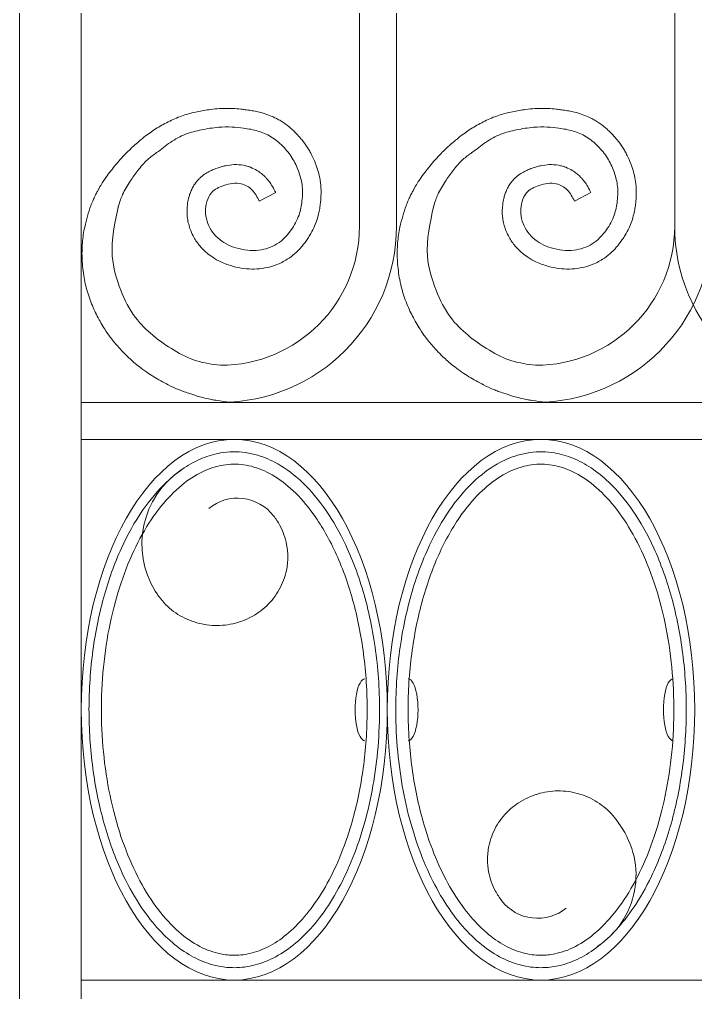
# Model space of a CAD drawing. Header units: millimetres. Extents: x -644 to 652, y 0 to 1491.
# Drawn here: x -315 to -157.5, y 324 to 550.8 of the extents above; entities that cross this region are included whole.
import ezdxf

# ---------------------------------------------------------------- set-up
doc = ezdxf.new("R2010")
doc.units = ezdxf.units.MM
doc.layers.add('ceco.net 171', color=7, linetype='Continuous')

msp = doc.modelspace()

# ---------------------------------------------------------------- linework, layer by layer
at = {"layer": 'ceco.net 171', "lineweight": 5}
for p, q in [((-315, 0), (-315, 1388.06)), ((-300.6, 14.4), (-300.6, 1388.06)), ((-235.8, 502.56), (-235.8, 771.12)), ((-227.16, 502.56), (-227.16, 768.96)), ((-162.36, 502.56), (-162.36, 630.46)), ((-259.14, 508.44), (-255.3, 510.43)), ((-185.7, 508.44), (-181.86, 510.43)), ((-300.6, 461.52), (-14.4, 461.52)), ((-300.6, 452.88), (-14.4, 452.88)), ((-300.6, 326.88), (-14.4, 326.88))]:
    msp.add_line(p, q, dxfattribs=at)
for centre, radius, start, end in [((-268.2, 502.56), 32.4, 270, 0), ((-268.2, 502.56), 41.04, 270, 0), ((-194.76, 502.56), 41.04, 270, 0), ((-194.76, 502.56), 32.4, 270, 0), ((-121.32, 502.56), 41.04, 180, 270), ((-265.62, 428.49), 20.86, 124.0545, 211.7023), ((-264.17, 428.61), 10.58, 37.6727, 129.1965), ((-191.2, 351.36), 19.84, 302.8685, 35.6953), ((-194.29, 351.86), 10.58, 217.6727, 309.1965)]:
    msp.add_arc(centre, radius, start, end, dxfattribs=at)
msp.add_ellipse((-264.96, 389.88), major_axis=(0, -63), ratio=0.565714, dxfattribs=at)
at = {"layer": 'ceco.net 171', "lineweight": 5, "extrusion": (0, 0, -1)}
msp.add_ellipse((-193.5, 389.88), major_axis=(0, -63), ratio=0.568571, dxfattribs=at)
for centre in [(-234.51, 389.87), (-162.69, 389.88)]:
    msp.add_ellipse(centre, major_axis=(0, -7.2), ratio=0.320416, start_param=6.283185, end_param=9.424801, dxfattribs=at)
at = {"layer": 'ceco.net 171', "lineweight": 5}
msp.add_ellipse((-224.46, 389.87), major_axis=(0, -7.2), ratio=0.320416, start_param=6.283185, end_param=9.424801, dxfattribs=at)
for points, knots in [([(-297.72, 508.91), (-297.58, 509.22), (-297.46, 509.46), (-297.3, 509.81), (-297.1, 510.21), (-296.81, 510.71), (-296.68, 510.98), (-296.48, 511.33), (-296.36, 511.59), (-296.15, 511.99), (-296, 512.17), (-295.64, 512.77), (-295.42, 513.15), (-294.8, 514), (-294.4, 514.59), (-293.64, 515.57), (-293.24, 516.08), (-292.41, 517.09), (-291.98, 517.64), (-291.13, 518.57), (-290.72, 518.98), (-289.84, 519.91), (-289.46, 520.25), (-288.92, 520.8), (-288.59, 521.15), (-288.14, 521.52), (-287.55, 522), (-286.7, 522.74), (-286.15, 523.19), (-285.21, 523.92), (-284.6, 524.31), (-283.93, 524.83), (-283.39, 525.18), (-281.99, 526.03), (-281.02, 526.56), (-278.97, 527.59), (-277.94, 528.03), (-275.79, 528.72), (-274.69, 529.01), (-272.56, 529.47), (-271.52, 529.65), (-269.78, 529.86), (-269.1, 529.93), (-267.72, 530.02), (-267.02, 530.04), (-265.98, 530.03), (-265.65, 530.02), (-264.66, 529.98), (-264.02, 529.92), (-263.06, 529.82), (-262.72, 529.78), (-262.18, 529.7), (-261.97, 529.68), (-261.55, 529.61), (-261.33, 529.58), (-260.68, 529.47), (-260.23, 529.39), (-259.33, 529.2), (-258.88, 529.09), (-257.87, 528.8), (-257.31, 528.61), (-256.2, 528.18), (-255.65, 527.93), (-254.78, 527.49), (-254.46, 527.3), (-253.82, 526.91), (-253.51, 526.71), (-252.62, 526.08), (-252.07, 525.64), (-251.26, 524.91), (-250.97, 524.63), (-250.44, 524.1), (-250.2, 523.84), (-249.72, 523.31), (-249.48, 523.04), (-248.8, 522.2), (-248.36, 521.61), (-247.75, 520.68), (-247.56, 520.36), (-247.2, 519.72), (-247.03, 519.4), (-246.55, 518.44), (-246.27, 517.79), (-245.91, 516.85), (-245.8, 516.55), (-245.6, 515.95), (-245.51, 515.65), (-245.24, 514.71), (-245.08, 514.06), (-244.91, 513.01), (-244.86, 512.64), (-244.79, 511.9), (-244.76, 511.53), (-244.72, 510.45), (-244.74, 509.75), (-244.81, 508.72), (-244.84, 508.38), (-244.93, 507.61), (-244.98, 507.17), (-245.13, 506.27), (-245.22, 505.82), (-245.46, 504.83), (-245.61, 504.29), (-245.98, 503.22), (-246.19, 502.7), (-246.7, 501.6), (-247.01, 501.03), (-247.55, 500.13), (-247.77, 499.78), (-248.21, 499.16), (-248.41, 498.87), (-248.85, 498.3), (-249.08, 498.02), (-249.8, 497.19), (-250.33, 496.64), (-251.44, 495.68), (-252, 495.25), (-253.02, 494.59), (-253.44, 494.36), (-254.3, 493.93), (-254.73, 493.74), (-256.05, 493.24), (-256.94, 493), (-258.66, 492.69), (-259.48, 492.61), (-261.11, 492.58), (-261.92, 492.62), (-263.55, 492.83), (-264.38, 492.99), (-265.68, 493.34), (-266.17, 493.5), (-267.15, 493.85), (-267.63, 494.05), (-268.75, 494.58), (-269.38, 494.93), (-270.45, 495.63), (-270.91, 495.97), (-271.67, 496.61), (-271.98, 496.9), (-272.58, 497.51), (-272.86, 497.83), (-273.66, 498.82), (-274.13, 499.54), (-274.82, 500.85), (-275.07, 501.42), (-275.43, 502.47), (-275.56, 502.93), (-275.77, 503.86), (-275.85, 504.34), (-276, 505.76), (-275.99, 506.73), (-275.81, 508.14), (-275.72, 508.59), (-275.54, 509.34), (-275.45, 509.65), (-275.25, 510.28), (-275.12, 510.6), (-274.84, 511.24), (-274.68, 511.57), (-274.3, 512.22), (-274.08, 512.55), (-273.67, 513.08), (-273.49, 513.29), (-273.13, 513.67), (-272.94, 513.84), (-272.38, 514.34), (-271.99, 514.62), (-271.23, 515.1), (-270.86, 515.3), (-270.18, 515.63), (-269.87, 515.76), (-269.37, 515.95), (-269.17, 516.03), (-268.81, 516.15), (-268.66, 516.2), (-268.33, 516.31), (-268.17, 516.36), (-267.67, 516.5), (-267.32, 516.59), (-266.35, 516.79), (-265.7, 516.89), (-264.31, 516.95), (-263.57, 516.91), (-262.52, 516.71), (-262.24, 516.64), (-261.69, 516.49), (-261.42, 516.4), (-260.64, 516.09), (-260.14, 515.84), (-259.31, 515.35), (-258.97, 515.11), (-258.39, 514.65), (-258.14, 514.43), (-257.74, 514.04), (-257.57, 513.87), (-257.26, 513.52), (-257.11, 513.35), (-256.71, 512.83), (-256.48, 512.49), (-255.95, 511.65), (-255.7, 511.18), (-255.42, 510.65), (-255.36, 510.54), (-255.3, 510.43)], [0, 0, 0, 0, 0.938689, 0.938689, 2.143991, 2.143991, 3.154332, 3.154332, 3.911141, 3.911141, 4.667949, 4.667949, 6.181566, 6.181566, 8.404073, 8.404073, 10.62658, 10.62658, 13.102091, 13.102091, 15.573724, 15.573724, 17.372488, 17.372488, 18.721921, 18.721921, 20.071354, 20.071354, 22.77022, 22.77022, 24.833062, 24.833062, 26.895903, 26.895903, 31.021587, 31.021587, 35.147271, 35.147271, 39.272955, 39.272955, 43.146545, 43.146545, 45.643216, 45.643216, 48.139887, 48.139887, 49.287545, 49.287545, 51.582861, 51.582861, 52.843849, 52.843849, 53.648432, 53.648432, 54.453014, 54.453014, 56.062179, 56.062179, 57.603868, 57.603868, 59.471659, 59.471659, 61.33945, 61.33945, 62.462031, 62.462031, 63.584612, 63.584612, 65.829775, 65.829775, 67.155027, 67.155027, 68.349006, 68.349006, 69.542986, 69.542986, 71.930946, 71.930946, 73.112753, 73.112753, 74.294561, 74.294561, 76.658176, 76.658176, 77.714632, 77.714632, 78.771088, 78.771088, 80.883999, 80.883999, 82.033908, 82.033908, 83.183817, 83.183817, 85.483635, 85.483635, 86.646911, 86.646911, 88.166115, 88.166115, 89.68532, 89.68532, 91.411182, 91.411182, 93.137045, 93.137045, 95.17609, 95.17609, 96.511033, 96.511033, 97.663327, 97.663327, 98.815621, 98.815621, 101.120208, 101.120208, 103.171393, 103.171393, 104.532647, 104.532647, 105.893901, 105.893901, 108.616409, 108.616409, 111.088189, 111.088189, 113.559969, 113.559969, 116.201891, 116.201891, 117.826451, 117.826451, 119.451011, 119.451011, 121.577799, 121.577799, 123.190034, 123.190034, 124.375334, 124.375334, 125.560633, 125.560633, 127.931233, 127.931233, 129.620785, 129.620785, 130.907206, 130.907206, 132.193628, 132.193628, 134.76647, 134.76647, 135.984627, 135.984627, 136.825306, 136.825306, 137.665984, 137.665984, 138.497459, 138.497459, 139.334354, 139.334354, 139.863337, 139.863337, 140.39232, 140.39232, 141.450285, 141.450285, 142.508251, 142.508251, 143.419386, 143.419386, 144.06149, 144.06149, 144.579644, 144.579644, 145.097798, 145.097798, 146.134107, 146.134107, 147.854073, 147.854073, 149.574039, 149.574039, 150.204177, 150.204177, 150.834315, 150.834315, 152.09459, 152.09459, 153.056236, 153.056236, 153.803314, 153.803314, 154.351666, 154.351666, 154.900017, 154.900017, 155.99672, 155.99672, 157.757892, 157.757892, 158.254283, 158.254283, 158.254283, 158.254283]), ([(-224.28, 508.91), (-224.14, 509.22), (-224.02, 509.46), (-223.86, 509.81), (-223.66, 510.21), (-223.37, 510.71), (-223.24, 510.98), (-223.04, 511.33), (-222.92, 511.59), (-222.71, 511.99), (-222.56, 512.17), (-222.2, 512.77), (-221.98, 513.15), (-221.36, 514), (-220.96, 514.59), (-220.2, 515.57), (-219.8, 516.08), (-218.97, 517.09), (-218.54, 517.64), (-217.69, 518.57), (-217.28, 518.98), (-216.4, 519.91), (-216.02, 520.25), (-215.48, 520.8), (-215.15, 521.15), (-214.7, 521.52), (-214.11, 522), (-213.26, 522.74), (-212.71, 523.19), (-211.77, 523.92), (-211.16, 524.31), (-210.49, 524.83), (-209.95, 525.18), (-208.55, 526.03), (-207.58, 526.56), (-205.53, 527.59), (-204.5, 528.03), (-202.35, 528.72), (-201.25, 529.01), (-199.12, 529.47), (-198.08, 529.65), (-196.34, 529.86), (-195.66, 529.93), (-194.28, 530.02), (-193.58, 530.04), (-192.54, 530.03), (-192.21, 530.02), (-191.22, 529.98), (-190.58, 529.92), (-189.62, 529.82), (-189.28, 529.78), (-188.74, 529.7), (-188.53, 529.68), (-188.11, 529.61), (-187.89, 529.58), (-187.24, 529.47), (-186.79, 529.39), (-185.89, 529.2), (-185.44, 529.09), (-184.43, 528.8), (-183.87, 528.61), (-182.76, 528.18), (-182.21, 527.93), (-181.34, 527.49), (-181.02, 527.3), (-180.38, 526.91), (-180.07, 526.71), (-179.18, 526.08), (-178.63, 525.64), (-177.82, 524.91), (-177.53, 524.63), (-177, 524.1), (-176.76, 523.84), (-176.28, 523.31), (-176.04, 523.04), (-175.36, 522.2), (-174.92, 521.61), (-174.31, 520.68), (-174.12, 520.36), (-173.76, 519.72), (-173.59, 519.4), (-173.11, 518.44), (-172.83, 517.79), (-172.47, 516.85), (-172.36, 516.55), (-172.16, 515.95), (-172.07, 515.65), (-171.8, 514.71), (-171.64, 514.06), (-171.47, 513.01), (-171.42, 512.64), (-171.35, 511.9), (-171.32, 511.53), (-171.28, 510.45), (-171.3, 509.75), (-171.37, 508.72), (-171.4, 508.38), (-171.49, 507.61), (-171.54, 507.17), (-171.69, 506.27), (-171.78, 505.82), (-172.02, 504.83), (-172.17, 504.29), (-172.54, 503.22), (-172.75, 502.7), (-173.26, 501.6), (-173.57, 501.03), (-174.11, 500.13), (-174.33, 499.78), (-174.77, 499.16), (-174.97, 498.87), (-175.41, 498.3), (-175.64, 498.02), (-176.36, 497.19), (-176.89, 496.64), (-178, 495.68), (-178.56, 495.25), (-179.58, 494.59), (-180, 494.36), (-180.86, 493.93), (-181.29, 493.74), (-182.61, 493.24), (-183.5, 493), (-185.22, 492.69), (-186.04, 492.61), (-187.67, 492.58), (-188.48, 492.62), (-190.11, 492.83), (-190.94, 492.99), (-192.24, 493.34), (-192.73, 493.5), (-193.71, 493.85), (-194.19, 494.05), (-195.31, 494.58), (-195.94, 494.93), (-197.01, 495.63), (-197.47, 495.97), (-198.23, 496.61), (-198.54, 496.9), (-199.14, 497.51), (-199.42, 497.83), (-200.22, 498.82), (-200.69, 499.54), (-201.38, 500.85), (-201.63, 501.42), (-201.99, 502.47), (-202.12, 502.93), (-202.33, 503.86), (-202.41, 504.34), (-202.56, 505.76), (-202.55, 506.73), (-202.37, 508.14), (-202.28, 508.59), (-202.1, 509.34), (-202.01, 509.65), (-201.81, 510.28), (-201.68, 510.6), (-201.4, 511.24), (-201.24, 511.57), (-200.86, 512.22), (-200.64, 512.55), (-200.23, 513.08), (-200.05, 513.29), (-199.69, 513.67), (-199.5, 513.84), (-198.94, 514.34), (-198.55, 514.62), (-197.79, 515.1), (-197.42, 515.3), (-196.74, 515.63), (-196.43, 515.76), (-195.93, 515.95), (-195.73, 516.03), (-195.37, 516.15), (-195.22, 516.2), (-194.89, 516.31), (-194.73, 516.36), (-194.23, 516.5), (-193.88, 516.59), (-192.91, 516.79), (-192.26, 516.89), (-190.87, 516.95), (-190.13, 516.91), (-189.08, 516.71), (-188.8, 516.64), (-188.25, 516.49), (-187.98, 516.4), (-187.2, 516.09), (-186.7, 515.84), (-185.87, 515.35), (-185.53, 515.11), (-184.95, 514.65), (-184.7, 514.43), (-184.3, 514.04), (-184.13, 513.87), (-183.82, 513.52), (-183.67, 513.35), (-183.27, 512.83), (-183.04, 512.49), (-182.51, 511.65), (-182.26, 511.18), (-181.98, 510.65), (-181.92, 510.54), (-181.86, 510.43)], [0, 0, 0, 0, 0.938689, 0.938689, 2.143991, 2.143991, 3.154332, 3.154332, 3.911141, 3.911141, 4.667949, 4.667949, 6.181566, 6.181566, 8.404073, 8.404073, 10.62658, 10.62658, 13.102091, 13.102091, 15.573724, 15.573724, 17.372488, 17.372488, 18.721921, 18.721921, 20.071354, 20.071354, 22.77022, 22.77022, 24.833062, 24.833062, 26.895903, 26.895903, 31.021587, 31.021587, 35.147271, 35.147271, 39.272955, 39.272955, 43.146545, 43.146545, 45.643216, 45.643216, 48.139887, 48.139887, 49.287545, 49.287545, 51.582861, 51.582861, 52.843849, 52.843849, 53.648432, 53.648432, 54.453014, 54.453014, 56.062179, 56.062179, 57.603868, 57.603868, 59.471659, 59.471659, 61.33945, 61.33945, 62.462031, 62.462031, 63.584612, 63.584612, 65.829775, 65.829775, 67.155027, 67.155027, 68.349006, 68.349006, 69.542986, 69.542986, 71.930946, 71.930946, 73.112753, 73.112753, 74.294561, 74.294561, 76.658176, 76.658176, 77.714632, 77.714632, 78.771088, 78.771088, 80.883999, 80.883999, 82.033908, 82.033908, 83.183817, 83.183817, 85.483635, 85.483635, 86.646911, 86.646911, 88.166115, 88.166115, 89.68532, 89.68532, 91.411182, 91.411182, 93.137045, 93.137045, 95.17609, 95.17609, 96.511033, 96.511033, 97.663327, 97.663327, 98.815621, 98.815621, 101.120208, 101.120208, 103.171393, 103.171393, 104.532647, 104.532647, 105.893901, 105.893901, 108.616409, 108.616409, 111.088189, 111.088189, 113.559969, 113.559969, 116.201891, 116.201891, 117.826451, 117.826451, 119.451011, 119.451011, 121.577799, 121.577799, 123.190034, 123.190034, 124.375334, 124.375334, 125.560633, 125.560633, 127.931233, 127.931233, 129.620785, 129.620785, 130.907206, 130.907206, 132.193628, 132.193628, 134.76647, 134.76647, 135.984627, 135.984627, 136.825306, 136.825306, 137.665984, 137.665984, 138.497459, 138.497459, 139.334354, 139.334354, 139.863337, 139.863337, 140.39232, 140.39232, 141.450285, 141.450285, 142.508251, 142.508251, 143.419386, 143.419386, 144.06149, 144.06149, 144.579644, 144.579644, 145.097798, 145.097798, 146.134107, 146.134107, 147.854073, 147.854073, 149.574039, 149.574039, 150.204177, 150.204177, 150.834315, 150.834315, 152.09459, 152.09459, 153.056236, 153.056236, 153.803314, 153.803314, 154.351666, 154.351666, 154.900017, 154.900017, 155.99672, 155.99672, 157.757892, 157.757892, 158.254283, 158.254283, 158.254283, 158.254283]), ([(-265.64, 461.51), (-268.64, 461.87), (-269.7, 462.06), (-270.63, 462.22), (-272.09, 462.57), (-273.78, 463.03), (-274.52, 463.32), (-276.07, 463.77), (-276.52, 463.94), (-277.28, 464.23), (-277.59, 464.35), (-278.8, 464.86), (-279.63, 465.24), (-280.88, 465.86), (-281.52, 466.19), (-283.21, 467.15), (-284.24, 467.79), (-285.93, 468.95), (-286.53, 469.39), (-287.43, 470.09), (-287.92, 470.49), (-288.73, 471.19), (-289.14, 471.54), (-290.26, 472.61), (-290.69, 473.04), (-291.64, 474.04), (-292.05, 474.5), (-292.66, 475.21), (-293.12, 475.77), (-293.27, 475.96), (-293.88, 476.75), (-294.23, 477.23), (-294.68, 477.88), (-295.73, 479.51), (-296.32, 480.51), (-297.41, 482.64), (-297.91, 483.77), (-298.61, 485.55), (-298.82, 486.17), (-299.12, 487.12), (-299.22, 487.44), (-299.39, 488.07), (-299.48, 488.39), (-299.7, 489.33), (-299.84, 489.96), (-300.18, 491.98), (-300.34, 493.43), (-300.46, 496.06), (-300.44, 497.38), (-300.23, 499.96), (-300.06, 501.15), (-299.42, 504.14), (-298.91, 505.82), (-298.25, 507.67), (-298.05, 508.16), (-297.72, 508.91)], [0, 0, 0, 0, 1.598518, 1.598518, 4.795553, 4.795553, 7.705451, 7.705451, 9.125533, 9.125533, 10.545615, 10.545615, 13.385778, 13.385778, 15.585729, 15.585729, 19.98563, 19.98563, 22.272801, 22.272801, 23.941363, 23.941363, 25.609926, 25.609926, 28.94705, 28.94705, 30.67089, 30.67089, 32.09649, 32.09649, 33.522089, 33.522089, 36.373287, 36.373287, 40.440864, 40.440864, 44.508441, 44.508441, 46.570601, 46.570601, 47.59231, 47.59231, 48.614019, 48.614019, 50.657437, 50.657437, 55.272886, 55.272886, 59.888335, 59.888335, 64.503784, 64.503784, 71.194231, 71.194231, 72.666347, 72.666347, 72.666347, 72.666347]), ([(-192.2, 461.51), (-195.2, 461.87), (-196.26, 462.06), (-197.19, 462.22), (-198.65, 462.57), (-200.34, 463.03), (-201.08, 463.32), (-202.63, 463.77), (-203.08, 463.94), (-203.84, 464.23), (-204.15, 464.35), (-205.36, 464.86), (-206.19, 465.24), (-207.44, 465.86), (-208.08, 466.19), (-209.77, 467.15), (-210.8, 467.79), (-212.49, 468.95), (-213.09, 469.39), (-213.99, 470.09), (-214.48, 470.49), (-215.29, 471.19), (-215.7, 471.54), (-216.82, 472.61), (-217.25, 473.04), (-218.2, 474.04), (-218.61, 474.5), (-219.22, 475.21), (-219.68, 475.77), (-219.83, 475.96), (-220.44, 476.75), (-220.79, 477.23), (-221.24, 477.88), (-222.29, 479.51), (-222.88, 480.51), (-223.97, 482.64), (-224.47, 483.77), (-225.17, 485.55), (-225.38, 486.17), (-225.68, 487.12), (-225.78, 487.44), (-225.95, 488.07), (-226.04, 488.39), (-226.26, 489.33), (-226.4, 489.96), (-226.74, 491.98), (-226.9, 493.43), (-227.02, 496.06), (-227, 497.38), (-226.79, 499.96), (-226.62, 501.15), (-225.98, 504.14), (-225.47, 505.82), (-224.81, 507.67), (-224.61, 508.16), (-224.28, 508.91)], [0, 0, 0, 0, 1.598518, 1.598518, 4.795553, 4.795553, 7.705451, 7.705451, 9.125533, 9.125533, 10.545615, 10.545615, 13.385778, 13.385778, 15.585729, 15.585729, 19.98563, 19.98563, 22.272801, 22.272801, 23.941363, 23.941363, 25.609926, 25.609926, 28.94705, 28.94705, 30.67089, 30.67089, 32.09649, 32.09649, 33.522089, 33.522089, 36.373287, 36.373287, 40.440864, 40.440864, 44.508441, 44.508441, 46.570601, 46.570601, 47.59231, 47.59231, 48.614019, 48.614019, 50.657437, 50.657437, 55.272886, 55.272886, 59.888335, 59.888335, 64.503784, 64.503784, 71.194231, 71.194231, 72.666347, 72.666347, 72.666347, 72.666347]), ([(-264.96, 329.76), (-263.35, 329.76), (-261.73, 329.97), (-258.51, 330.82), (-256.89, 331.46), (-253.71, 333.18), (-252.14, 334.26), (-249.07, 336.85), (-247.57, 338.37), (-244.71, 341.8), (-243.34, 343.72), (-240.78, 347.92), (-239.58, 350.2), (-237.4, 355.07), (-236.41, 357.66), (-234.67, 363.07), (-233.92, 365.9), (-232.67, 371.74), (-232.18, 374.74), (-231.46, 380.84), (-231.24, 383.95), (-231.03, 391.99), (-231.24, 396.95), (-232.36, 406.63), (-233.26, 411.35), (-235.68, 420.25), (-237.21, 424.43), (-240.39, 431.19), (-241.95, 433.93), (-245.32, 438.81), (-247.12, 440.95), (-250.89, 444.57), (-252.84, 446.05), (-256.37, 448.05), (-257.93, 448.72), (-260.45, 449.47), (-261.41, 449.68), (-263.33, 449.95), (-264.29, 450.01), (-266.21, 449.98), (-267.17, 449.89), (-269.56, 449.48), (-270.99, 449.07), (-273.83, 447.9), (-275.24, 447.15), (-278.03, 445.3), (-279.4, 444.2), (-282.72, 441.05), (-284.62, 438.8), (-288.16, 433.63), (-289.79, 430.72), (-292.88, 423.96), (-294.29, 420.04), (-296.56, 411.75), (-297.42, 407.36), (-298.56, 398.37), (-298.83, 393.75), (-298.77, 384.53), (-298.43, 379.93), (-297.17, 370.99), (-296.24, 366.65), (-293.86, 358.46), (-292.4, 354.61), (-289.43, 348.4), (-288, 345.9), (-285.22, 341.82), (-283.9, 340.15), (-281.17, 337.17), (-279.75, 335.86), (-276.86, 333.62), (-275.39, 332.69), (-272.42, 331.21), (-270.91, 330.66), (-268.19, 330), (-266.97, 329.83), (-265.48, 329.77), (-265.22, 329.76), (-264.96, 329.76)], [0, 0, 0, 0, 0.152478, 0.152478, 0.304956, 0.304956, 0.457433, 0.457433, 0.609911, 0.609911, 0.762389, 0.762389, 0.914867, 0.914867, 1.067344, 1.067344, 1.219822, 1.219822, 1.3723, 1.3723, 1.524778, 1.524778, 1.766377, 1.766377, 2.007976, 2.007976, 2.249575, 2.249575, 2.440183, 2.440183, 2.63079, 2.63079, 2.821398, 2.821398, 2.969314, 2.969314, 3.060015, 3.060015, 3.150715, 3.150715, 3.241416, 3.241416, 3.376364, 3.376364, 3.511313, 3.511313, 3.646262, 3.646262, 3.847082, 3.847082, 4.047902, 4.047902, 4.273412, 4.273412, 4.498922, 4.498922, 4.724431, 4.724431, 4.949941, 4.949941, 5.175258, 5.175258, 5.400574, 5.400574, 5.575016, 5.575016, 5.717021, 5.717021, 5.859026, 5.859026, 6.001031, 6.001031, 6.143036, 6.143036, 6.258452, 6.258452, 6.283185, 6.283185, 6.283185, 6.283185]), ([(-193.5, 329.76), (-195.11, 329.76), (-196.73, 329.97), (-199.95, 330.82), (-201.57, 331.46), (-204.75, 333.18), (-206.32, 334.26), (-209.39, 336.85), (-210.89, 338.37), (-213.75, 341.8), (-215.12, 343.72), (-217.68, 347.92), (-218.88, 350.2), (-221.06, 355.07), (-222.05, 357.66), (-223.79, 363.07), (-224.54, 365.9), (-225.79, 371.74), (-226.28, 374.74), (-227, 380.84), (-227.22, 383.95), (-227.43, 391.99), (-227.22, 396.95), (-226.1, 406.63), (-225.2, 411.35), (-222.78, 420.25), (-221.25, 424.43), (-218.07, 431.19), (-216.51, 433.93), (-213.14, 438.81), (-211.34, 440.95), (-207.57, 444.57), (-205.62, 446.05), (-202.09, 448.05), (-200.53, 448.72), (-198.01, 449.47), (-197.05, 449.68), (-195.13, 449.95), (-194.17, 450.01), (-192.25, 449.98), (-191.29, 449.89), (-188.9, 449.48), (-187.47, 449.07), (-184.63, 447.9), (-183.22, 447.15), (-180.43, 445.3), (-179.06, 444.2), (-175.74, 441.05), (-173.84, 438.8), (-170.3, 433.63), (-168.67, 430.72), (-165.58, 423.96), (-164.17, 420.04), (-161.9, 411.75), (-161.04, 407.36), (-159.9, 398.37), (-159.63, 393.75), (-159.69, 384.53), (-160.03, 379.93), (-161.29, 370.99), (-162.22, 366.65), (-164.6, 358.46), (-166.06, 354.61), (-169.03, 348.4), (-170.46, 345.9), (-173.24, 341.82), (-174.56, 340.15), (-177.29, 337.17), (-178.71, 335.86), (-181.6, 333.62), (-183.07, 332.69), (-186.04, 331.21), (-187.55, 330.66), (-190.27, 330), (-191.49, 329.83), (-192.98, 329.77), (-193.24, 329.76), (-193.5, 329.76)], [0, 0, 0, 0, 0.152478, 0.152478, 0.304956, 0.304956, 0.457433, 0.457433, 0.609911, 0.609911, 0.762389, 0.762389, 0.914867, 0.914867, 1.067344, 1.067344, 1.219822, 1.219822, 1.3723, 1.3723, 1.524778, 1.524778, 1.766377, 1.766377, 2.007976, 2.007976, 2.249575, 2.249575, 2.440183, 2.440183, 2.63079, 2.63079, 2.821398, 2.821398, 2.969314, 2.969314, 3.060015, 3.060015, 3.150715, 3.150715, 3.241416, 3.241416, 3.376364, 3.376364, 3.511313, 3.511313, 3.646262, 3.646262, 3.847082, 3.847082, 4.047902, 4.047902, 4.273412, 4.273412, 4.498922, 4.498922, 4.724431, 4.724431, 4.949941, 4.949941, 5.175258, 5.175258, 5.400574, 5.400574, 5.575016, 5.575016, 5.717021, 5.717021, 5.859026, 5.859026, 6.001031, 6.001031, 6.143036, 6.143036, 6.258452, 6.258452, 6.283185, 6.283185, 6.283185, 6.283185]), ([(-264.96, 332.64), (-263.57, 332.64), (-262.18, 332.82), (-259.37, 333.58), (-257.95, 334.15), (-255.09, 335.72), (-253.65, 336.73), (-250.81, 339.17), (-249.41, 340.62), (-246.71, 343.93), (-245.41, 345.8), (-242.97, 349.92), (-241.82, 352.17), (-239.74, 356.98), (-238.79, 359.55), (-236.77, 366.15), (-235.82, 370.32), (-234.49, 378.96), (-234.11, 383.42), (-233.93, 392.38), (-234.14, 396.88), (-235.14, 405.66), (-235.93, 409.95), (-238.02, 418.05), (-239.33, 421.88), (-242.38, 428.85), (-244.12, 432), (-247.47, 436.86), (-249.03, 438.73), (-252.23, 441.91), (-253.87, 443.21), (-257.14, 445.24), (-258.77, 445.97), (-261.99, 446.92), (-263.57, 447.14), (-266.75, 447.1), (-268.34, 446.84), (-271.56, 445.81), (-273.19, 445.03), (-276.47, 442.9), (-278.1, 441.55), (-281.29, 438.28), (-282.84, 436.35), (-285.76, 431.99), (-287.13, 429.55), (-289.62, 424.22), (-290.74, 421.34), (-292.68, 415.25), (-293.49, 412.03), (-294.79, 405.39), (-295.26, 401.95), (-295.85, 394.98), (-295.97, 391.45), (-295.83, 384.4), (-295.58, 380.89), (-294.73, 374.01), (-294.12, 370.64), (-292.58, 364.17), (-291.65, 361.07), (-289.49, 355.23), (-288.27, 352.5), (-285.61, 347.52), (-284.16, 345.26), (-281.12, 341.28), (-279.53, 339.57), (-276.29, 336.72), (-274.65, 335.59), (-271.38, 333.87), (-269.76, 333.3), (-267.09, 332.75), (-266.03, 332.64), (-264.96, 332.64)], [0, 0, 0, 0, 0.155219, 0.155219, 0.310438, 0.310438, 0.465656, 0.465656, 0.620875, 0.620875, 0.776094, 0.776094, 0.931313, 0.931313, 1.086532, 1.086532, 1.312049, 1.312049, 1.537566, 1.537566, 1.763084, 1.763084, 1.988601, 1.988601, 2.214118, 2.214118, 2.439636, 2.439636, 2.616989, 2.616989, 2.794342, 2.794342, 2.971696, 2.971696, 3.149049, 3.149049, 3.326402, 3.326402, 3.503755, 3.503755, 3.681109, 3.681109, 3.858462, 3.858462, 4.035815, 4.035815, 4.213169, 4.213169, 4.390522, 4.390522, 4.567875, 4.567875, 4.745229, 4.745229, 4.922582, 4.922582, 5.099935, 5.099935, 5.277289, 5.277289, 5.454642, 5.454642, 5.631995, 5.631995, 5.809349, 5.809349, 5.986702, 5.986702, 6.164055, 6.164055, 6.283185, 6.283185, 6.283185, 6.283185]), ([(-193.5, 332.64), (-194.89, 332.64), (-196.28, 332.82), (-199.09, 333.58), (-200.51, 334.15), (-203.37, 335.72), (-204.81, 336.73), (-207.65, 339.17), (-209.05, 340.62), (-211.75, 343.93), (-213.05, 345.8), (-215.49, 349.92), (-216.64, 352.17), (-218.72, 356.98), (-219.67, 359.55), (-221.69, 366.15), (-222.64, 370.32), (-223.97, 378.96), (-224.35, 383.42), (-224.53, 392.38), (-224.32, 396.88), (-223.32, 405.66), (-222.53, 409.95), (-220.44, 418.05), (-219.13, 421.88), (-216.08, 428.85), (-214.34, 432), (-210.99, 436.86), (-209.43, 438.73), (-206.23, 441.91), (-204.59, 443.21), (-201.32, 445.24), (-199.69, 445.97), (-196.47, 446.92), (-194.89, 447.14), (-191.71, 447.1), (-190.12, 446.84), (-186.9, 445.81), (-185.27, 445.03), (-181.99, 442.9), (-180.36, 441.55), (-177.17, 438.28), (-175.62, 436.35), (-172.7, 431.99), (-171.33, 429.55), (-168.84, 424.22), (-167.72, 421.34), (-165.78, 415.25), (-164.97, 412.03), (-163.67, 405.39), (-163.2, 401.95), (-162.61, 394.98), (-162.49, 391.45), (-162.63, 384.4), (-162.88, 380.89), (-163.73, 374.01), (-164.34, 370.64), (-165.88, 364.17), (-166.81, 361.07), (-168.97, 355.23), (-170.19, 352.5), (-172.85, 347.52), (-174.3, 345.26), (-177.34, 341.28), (-178.93, 339.57), (-182.17, 336.72), (-183.81, 335.59), (-187.08, 333.87), (-188.7, 333.3), (-191.37, 332.75), (-192.43, 332.64), (-193.5, 332.64)], [0, 0, 0, 0, 0.155219, 0.155219, 0.310438, 0.310438, 0.465656, 0.465656, 0.620875, 0.620875, 0.776094, 0.776094, 0.931313, 0.931313, 1.086532, 1.086532, 1.312049, 1.312049, 1.537566, 1.537566, 1.763084, 1.763084, 1.988601, 1.988601, 2.214118, 2.214118, 2.439636, 2.439636, 2.616989, 2.616989, 2.794342, 2.794342, 2.971696, 2.971696, 3.149049, 3.149049, 3.326402, 3.326402, 3.503755, 3.503755, 3.681109, 3.681109, 3.858462, 3.858462, 4.035815, 4.035815, 4.213169, 4.213169, 4.390522, 4.390522, 4.567875, 4.567875, 4.745229, 4.745229, 4.922582, 4.922582, 5.099935, 5.099935, 5.277289, 5.277289, 5.454642, 5.454642, 5.631995, 5.631995, 5.809349, 5.809349, 5.986702, 5.986702, 6.164055, 6.164055, 6.283185, 6.283185, 6.283185, 6.283185]), ([(-283.37, 417.53), (-283.19, 417.23), (-283.01, 416.94), (-281.91, 415.34), (-280.81, 414.16), (-278.3, 412.16), (-276.89, 411.34), (-273.9, 410.14), (-272.32, 409.75), (-269.1, 409.43), (-267.47, 409.5), (-264.29, 410.1), (-262.75, 410.62), (-259.88, 412.08), (-258.55, 413.02), (-256.24, 415.23), (-255.25, 416.51), (-253.7, 419.29), (-253.14, 420.8), (-252.6, 423.38), (-252.49, 424.44), (-252.49, 425.49), (-252.49, 426.45), (-252.58, 427.41), (-253.05, 429.92), (-253.59, 431.43), (-254.76, 433.62), (-255.25, 434.37), (-255.79, 435.08)], [3.659961, 3.659961, 3.659961, 3.659961, 3.723646, 3.723646, 4.019041, 4.019041, 4.314436, 4.314436, 4.609831, 4.609831, 4.905226, 4.905226, 5.200621, 5.200621, 5.496016, 5.496016, 5.791411, 5.791411, 6.086806, 6.086806, 6.283185, 6.283185, 6.283185, 6.462091, 6.462091, 6.757486, 6.757486, 6.922732, 6.922732, 6.922732, 6.922732]), ([(-175.09, 362.94), (-175.27, 363.24), (-175.45, 363.53), (-176.55, 365.12), (-177.65, 366.31), (-180.16, 368.31), (-181.57, 369.12), (-184.56, 370.33), (-186.14, 370.72), (-189.36, 371.04), (-190.99, 370.97), (-194.17, 370.37), (-195.71, 369.85), (-198.58, 368.38), (-199.91, 367.45), (-202.22, 365.23), (-203.21, 363.96), (-204.76, 361.18), (-205.32, 359.67), (-205.86, 357.08), (-205.97, 356.03), (-205.97, 354.98), (-205.97, 354.01), (-205.88, 353.05), (-205.41, 350.55), (-204.87, 349.03), (-203.7, 346.85), (-203.21, 346.09), (-202.67, 345.39)], [3.659961, 3.659961, 3.659961, 3.659961, 3.723646, 3.723646, 4.019041, 4.019041, 4.314436, 4.314436, 4.609831, 4.609831, 4.905226, 4.905226, 5.200621, 5.200621, 5.496016, 5.496016, 5.791411, 5.791411, 6.086806, 6.086806, 6.283185, 6.283185, 6.283185, 6.462091, 6.462091, 6.757486, 6.757486, 6.922732, 6.922732, 6.922732, 6.922732])]:
    msp.add_open_spline(points, degree=3, knots=knots, dxfattribs=at)
for points in [[(-291.97, 507.16), (-291.47, 508.74), (-290.98, 509.93), (-289.2, 513.06), (-287.44, 515.53), (-285.13, 518.11), (-283.04, 519.72), (-279.84, 522.11), (-276.3, 524.01), (-272.62, 525.04), (-268.65, 525.62), (-265.48, 525.69), (-262.77, 525.42), (-259.46, 524.76), (-256.43, 523.44), (-253.67, 521.21), (-251.45, 518.43), (-249.99, 515.41), (-249.17, 512.3), (-249.18, 508.47), (-249.87, 505.18), (-251.71, 501.69), (-255.01, 498.45), (-259.2, 497), (-264.57, 497.53), (-268.82, 499.86), (-271.31, 503.78), (-271.34, 508.3), (-270.28, 510.38), (-267.4, 512.07), (-263.37, 512.47), (-260.8, 510.99), (-259.14, 508.44)], [(-218.53, 507.16), (-218.03, 508.74), (-217.54, 509.93), (-215.76, 513.06), (-214, 515.53), (-211.69, 518.11), (-209.6, 519.72), (-206.4, 522.11), (-202.86, 524.01), (-199.18, 525.04), (-195.21, 525.62), (-192.04, 525.69), (-189.33, 525.42), (-186.02, 524.76), (-182.99, 523.44), (-180.23, 521.21), (-178.01, 518.43), (-176.55, 515.41), (-175.73, 512.3), (-175.74, 508.47), (-176.43, 505.18), (-178.27, 501.69), (-181.57, 498.45), (-185.76, 497), (-191.13, 497.53), (-195.38, 499.86), (-197.87, 503.78), (-197.9, 508.3), (-196.84, 510.38), (-193.96, 512.07), (-189.93, 512.47), (-187.36, 510.99), (-185.7, 508.44)], [(-268.2, 470.16), (-273.77, 471.21), (-278.95, 473.65), (-283.92, 477.14), (-287.97, 481.29), (-291.39, 487.63), (-293.37, 495.62), (-291.94, 507.3)], [(-194.76, 470.16), (-200.33, 471.21), (-205.51, 473.65), (-210.48, 477.14), (-214.53, 481.29), (-217.95, 487.63), (-219.93, 495.62), (-218.5, 507.3)]]:
    msp.add_spline(points, degree=3, dxfattribs=at)

doc.saveas('drawing.dxf')
